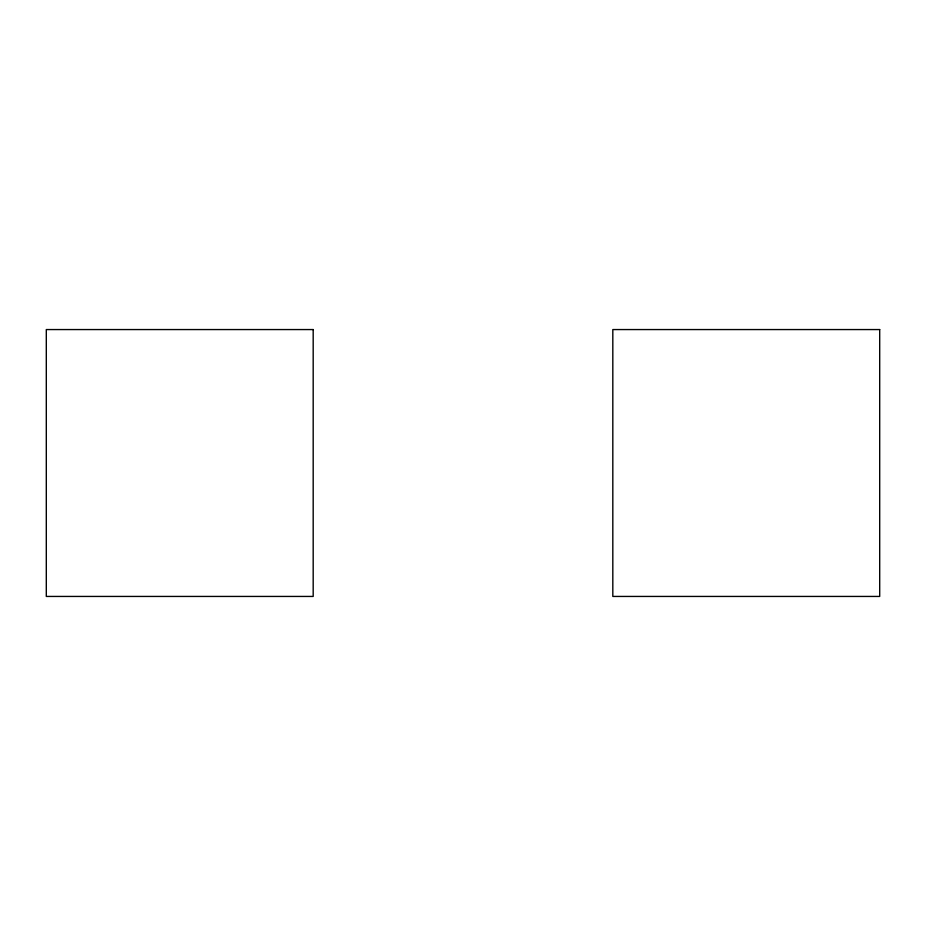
<?xml version="1.0" encoding="UTF-8"?>
<svg xmlns="http://www.w3.org/2000/svg" width="926" height="926" viewBox="0 0 926 926"><rect width="100%" height="100%" fill="white"/><g stroke="black" fill="none" stroke-linecap="round" stroke-linejoin="round"><path stroke-width="1.39" d="M313.185 329.563L46.3 329.563L46.3 596.437L313.185 596.437L313.185 329.563M879.7 329.563L612.815 329.563L612.815 596.437L879.7 596.437L879.7 329.563"/></g></svg>
